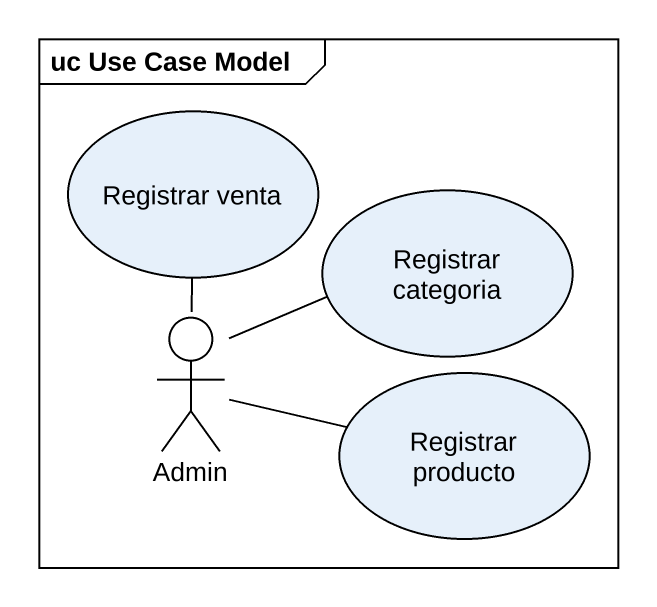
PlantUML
@startuml
mainframe uc Use Case Model
usecase "Registrar venta" as Registrar_venta
usecase "Registrar categoria" as Registrar_categoria
actor Admin
usecase "Registrar producto" as Registrar_producto
Admin -up- Registrar_venta
Admin -right- Registrar_categoria
Admin -right- Registrar_producto
@enduml
